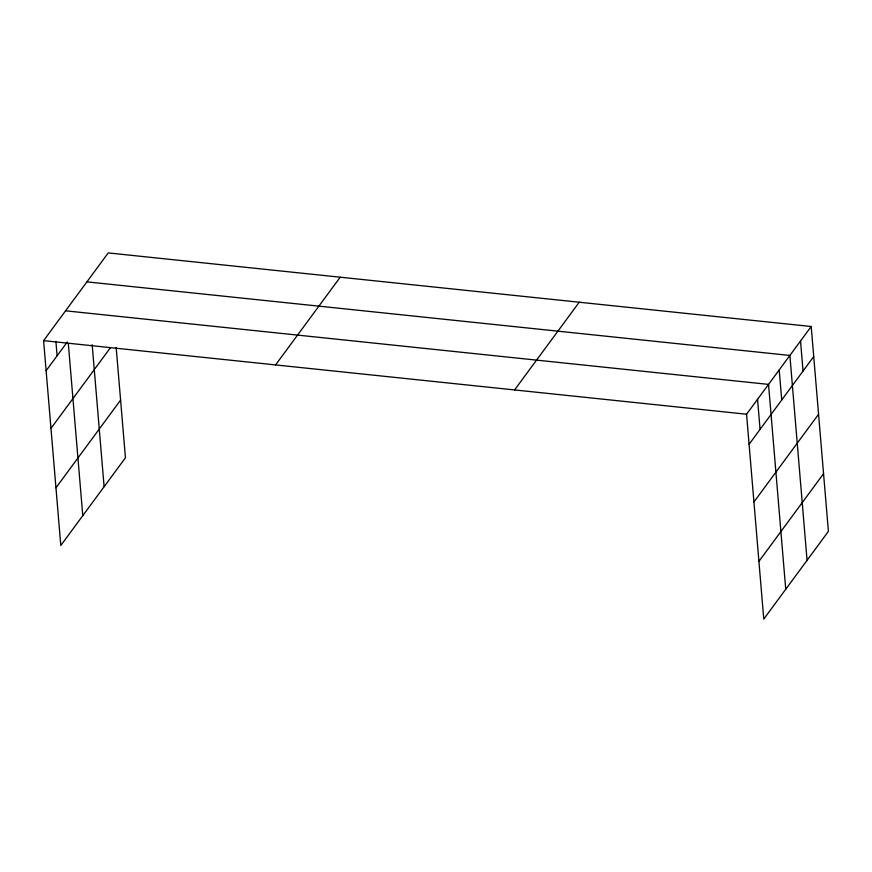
<?xml version="1.0" encoding="UTF-8"?>
<svg xmlns="http://www.w3.org/2000/svg" width="872" height="872" viewBox="0 0 872 872"><rect width="100%" height="100%" fill="white"/><g stroke="black" fill="none" stroke-linecap="round" stroke-linejoin="round"><path stroke-width="1.31" d="M116.172 347.427L125.437 457.778L60.8 545.49L43.6 340.636L108.237 252.913L811.2 326.51L828.4 531.364L763.763 619.087L746.563 414.222L811.2 326.51M46.129 370.709L67.318 341.944M50.968 428.392L110.275 347.906M55.961 487.819L120.598 400.095M275.574 364.921L340.211 277.198M514.578 389.937L579.226 302.224M749.081 444.295L813.718 356.572M753.931 501.978L818.568 414.255M758.913 561.404L823.56 473.681M86.906 281.863L789.869 355.449L807.069 560.314M65.574 310.813L768.537 384.399L785.737 589.254M43.6 340.636L746.563 414.222M800.529 340.974L803.058 371.047M779.197 369.924L781.726 399.997M757.55 399.311L760.068 429.384M92.181 344.713L104.106 486.718M68.321 343.503L82.775 515.668M55.906 341.41L57.116 355.798"/></g></svg>
